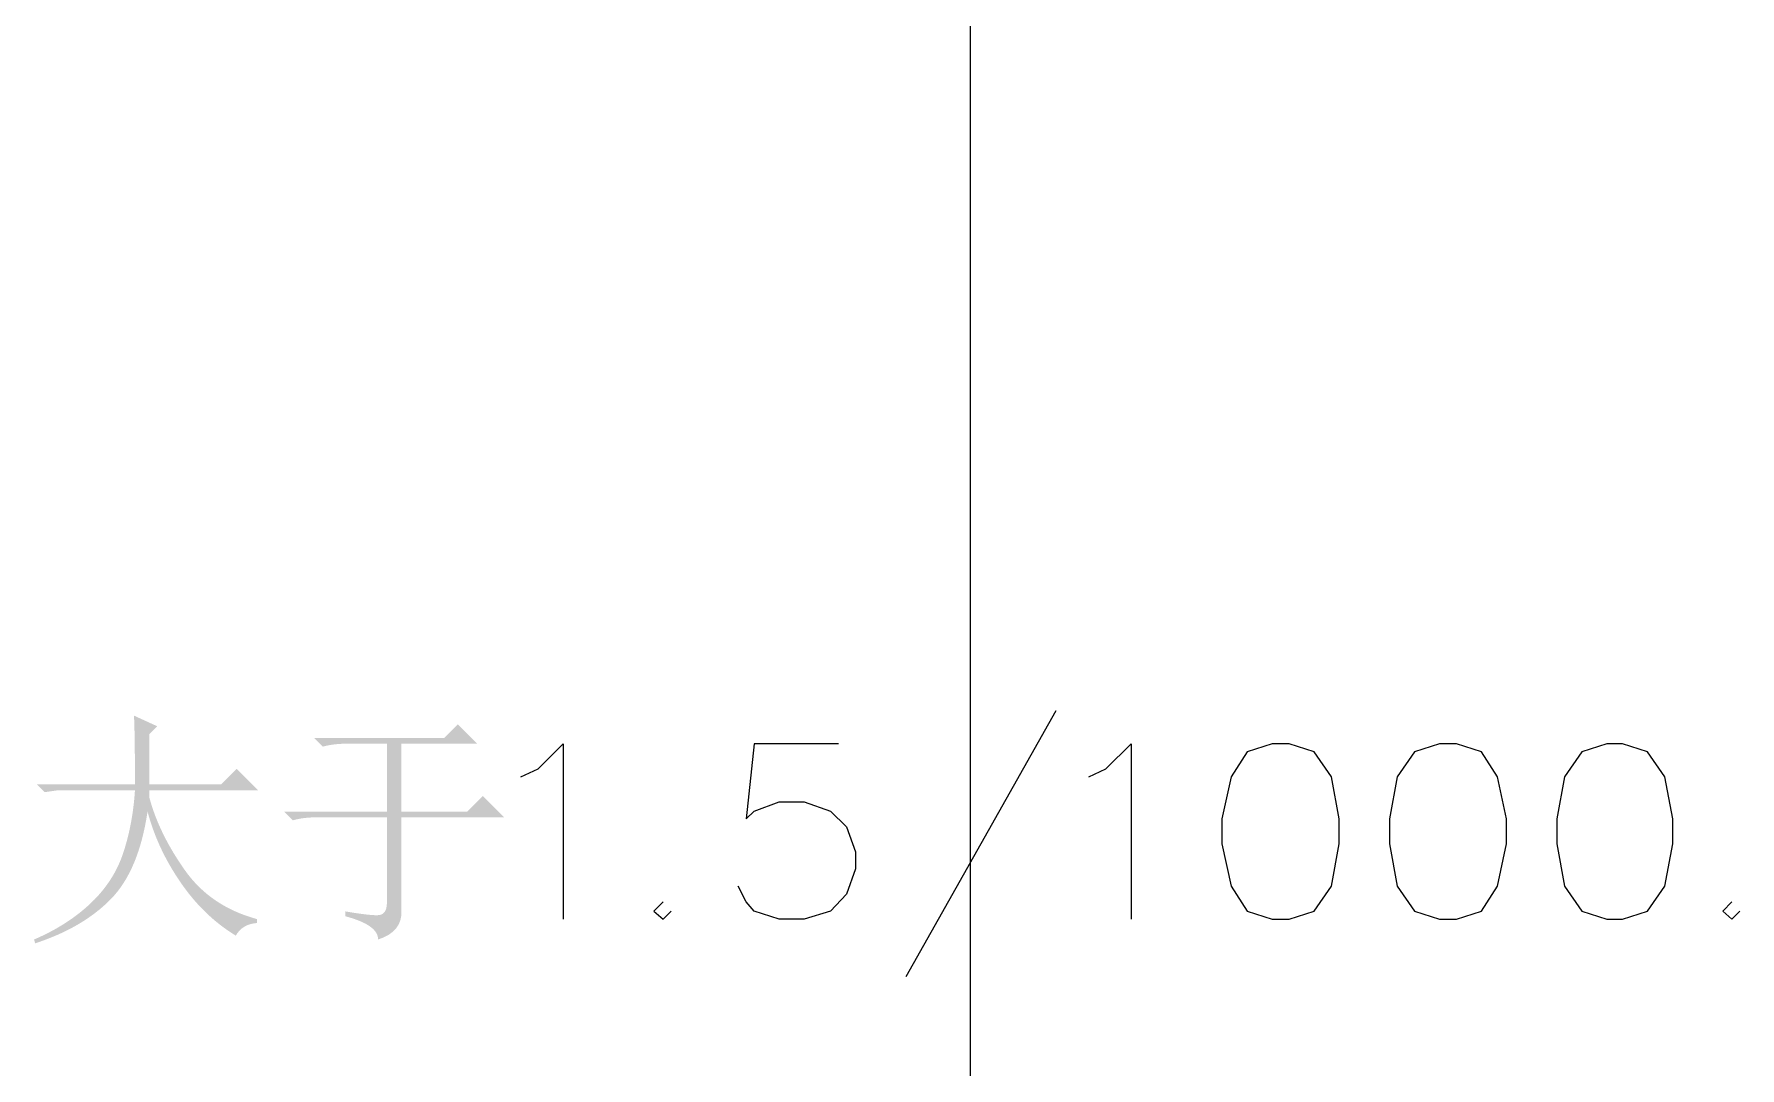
# Model space of a CAD drawing. Header units: millimetres. Extents: x 0 to 841, y 0 to 1189.
# Drawn here: x 558.6 to 613.4, y 144.7 to 177.9 of the extents above; entities that cross this region are included whole.
import ezdxf

# ---------------------------------------------------------------- set-up
doc = ezdxf.new("R2010")
doc.units = ezdxf.units.MM
doc.layers.add('C00-00-00', color=7, linetype='Continuous')
doc.layers.add('CBF-BF-BF', color=7, linetype='Continuous', true_color=0xbfbfbf)

msp = doc.modelspace()

# ---------------------------------------------------------------- hatches: boundary and pattern name
at = {"layer": 'C00-00-00'}
h = msp.add_hatch(color=256, dxfattribs=at)
edge = h.paths.add_edge_path(flags=0)
edge.add_spline(control_points=[(561.854508, 153.787925), (561.854508, 154.88815), (561.844035, 155.625125), (561.823089, 155.998849), (561.823089, 155.998849), (562.570536, 155.656545), (562.570536, 155.656545), (562.570536, 155.656545), (562.321387, 155.407395), (562.321387, 155.407395), (562.321387, 155.407395), (562.321387, 153.787925), (562.321387, 153.787925), (562.321387, 153.787925), (564.626018, 153.787925), (564.626018, 153.787925), (564.626018, 153.787925), (565.124317, 154.286223), (565.124317, 154.286223), (565.124317, 154.286223), (565.809477, 153.601063), (565.809477, 153.601063), (565.809477, 153.601063), (562.321387, 153.601063), (562.321387, 153.601063), (562.321387, 153.601063), (562.321387, 153.351914), (562.321387, 153.351914), (562.528644, 152.583519), (562.90788, 151.809613), (563.457993, 151.031297), (564.008106, 150.252981), (564.782012, 149.728775), (565.778609, 149.45868), (565.778609, 149.45868), (565.778609, 149.334105), (565.778609, 149.334105), (565.466621, 149.313159), (565.238418, 149.178111), (565.093449, 148.928962), (564.407737, 149.344578), (563.816283, 149.915637), (563.317984, 150.642139), (562.819686, 151.368641), (562.466357, 152.126562), (562.2591, 152.915902), (562.072238, 151.64921), (561.677568, 150.709387), (561.075641, 150.096987), (560.473714, 149.484036), (559.663978, 149.012196), (558.646435, 148.679813), (558.646435, 148.679813), (558.615567, 148.804387), (558.615567, 148.804387), (559.342069, 149.116375), (559.954469, 149.510494), (560.452767, 149.987847), (560.951066, 150.465199), (561.298883, 151.015863), (561.496218, 151.638736), (561.693553, 152.26161), (561.812615, 152.915351), (561.854508, 153.601063), (561.854508, 153.601063), (559.393883, 153.601063), (559.393883, 153.601063), (559.393883, 153.601063), (558.957871, 153.538775), (558.957871, 153.538775), (558.957871, 153.538775), (558.708722, 153.787925), (558.708722, 153.787925), (558.708722, 153.787925), (561.854508, 153.787925), (561.854508, 153.787925)], knot_values=[0, 0, 0, 0, 1, 1, 1, 2, 2, 2, 3, 3, 3, 4, 4, 4, 5, 5, 5, 6, 6, 6, 7, 7, 7, 8, 8, 8, 9, 9, 9, 10, 10, 10, 11, 11, 11, 12, 12, 12, 13, 13, 13, 14, 14, 14, 15, 15, 15, 16, 16, 16, 17, 17, 17, 18, 18, 18, 19, 19, 19, 20, 20, 20, 21, 21, 21, 22, 22, 22, 23, 23, 23, 24, 24, 24, 25, 25, 25, 25], degree=3, periodic=1)
h = msp.add_hatch(color=256, dxfattribs=at)
edge = h.paths.add_edge_path(flags=0)
edge.add_spline(control_points=[(568.609761, 149.707829), (569.087114, 149.624596), (569.429418, 149.583255), (569.637227, 149.583255), (569.844483, 149.583255), (569.948663, 149.718302), (569.948663, 149.988398), (569.948663, 149.988398), (569.948663, 152.72904), (569.948663, 152.72904), (569.948663, 152.72904), (567.675451, 152.72904), (567.675451, 152.72904), (567.405356, 152.72904), (567.156207, 152.697621), (566.928003, 152.635334), (566.928003, 152.635334), (566.647435, 152.915902), (566.647435, 152.915902), (566.647435, 152.915902), (569.948663, 152.915902), (569.948663, 152.915902), (569.948663, 152.915902), (569.948663, 155.095959), (569.948663, 155.095959), (569.948663, 155.095959), (568.640629, 155.095959), (568.640629, 155.095959), (568.370534, 155.095959), (568.121385, 155.064539), (567.893181, 155.002252), (567.893181, 155.002252), (567.613164, 155.282821), (567.613164, 155.282821), (567.613164, 155.282821), (571.786415, 155.282821), (571.786415, 155.282821), (571.786415, 155.282821), (572.222426, 155.718832), (572.222426, 155.718832), (572.222426, 155.718832), (572.845299, 155.095959), (572.845299, 155.095959), (572.845299, 155.095959), (570.416094, 155.095959), (570.416094, 155.095959), (570.416094, 155.095959), (570.416094, 152.915902), (570.416094, 152.915902), (570.416094, 152.915902), (572.533863, 152.915902), (572.533863, 152.915902), (572.533863, 152.915902), (573.032161, 153.414201), (573.032161, 153.414201), (573.032161, 153.414201), (573.717322, 152.72904), (573.717322, 152.72904), (573.717322, 152.72904), (570.416094, 152.72904), (570.416094, 152.72904), (570.416094, 152.72904), (570.416094, 149.739249), (570.416094, 149.739249), (570.436489, 149.282291), (570.187339, 148.970854), (569.668646, 148.804387), (569.668646, 149.116375), (569.315317, 149.365525), (568.609761, 149.552387), (568.609761, 149.552387), (568.609761, 149.707829), (568.609761, 149.707829)], knot_values=[0, 0, 0, 0, 1, 1, 1, 2, 2, 2, 3, 3, 3, 4, 4, 4, 5, 5, 5, 6, 6, 6, 7, 7, 7, 8, 8, 8, 9, 9, 9, 10, 10, 10, 11, 11, 11, 12, 12, 12, 13, 13, 13, 14, 14, 14, 15, 15, 15, 16, 16, 16, 17, 17, 17, 18, 18, 18, 19, 19, 19, 20, 20, 20, 21, 21, 21, 22, 22, 22, 23, 23, 23, 24, 24, 24, 24], degree=3, periodic=1)

# ---------------------------------------------------------------- linework, layer by layer
at = {"layer": 'C00-00-00', "lineweight": 25}
for points in [[(591.439, 156.150028), (586.613, 147.598694)], [(574.251667, 154.033361), (574.802, 154.287361), (575.606333, 155.091694), (575.606333, 149.461361)], [(584.454, 155.091694), (581.744667, 155.091694), (581.490667, 152.678694), (581.744667, 152.932694), (582.549, 153.229028), (583.353333, 153.229028), (584.2, 152.932694), (584.708, 152.424694), (585.004333, 151.620361), (585.004333, 151.070028), (584.708, 150.265694), (584.2, 149.715361), (583.353333, 149.461361), (582.549, 149.461361), (581.744667, 149.715361), (581.490667, 150.011694), (581.236667, 150.519694)], [(592.497333, 154.033361), (593.047667, 154.287361), (593.852, 155.091694), (593.852, 149.461361)], [(578.823667, 150.011694), (578.527333, 149.715361), (578.823667, 149.461361), (579.077667, 149.715361)], [(613.156, 150.011694), (612.859667, 149.715361), (613.156, 149.461361), (613.41, 149.715361)]]:
    msp.add_lwpolyline(points, dxfattribs=at)
for points in [[(598.381667, 155.091694), (597.577333, 154.837694), (597.069333, 154.033361), (596.773, 152.678694), (596.773, 151.874361), (597.069333, 150.519694), (597.577333, 149.715361), (598.381667, 149.461361), (598.932, 149.461361), (599.736333, 149.715361), (600.286667, 150.519694), (600.540667, 151.874361), (600.540667, 152.678694), (600.286667, 154.033361), (599.736333, 154.837694), (598.932, 155.091694)], [(603.758, 155.091694), (602.953667, 154.837694), (602.403333, 154.033361), (602.149333, 152.678694), (602.149333, 151.874361), (602.403333, 150.519694), (602.953667, 149.715361), (603.758, 149.461361), (604.308333, 149.461361), (605.112667, 149.715361), (605.620667, 150.519694), (605.917, 151.874361), (605.917, 152.678694), (605.620667, 154.033361), (605.112667, 154.837694), (604.308333, 155.091694)], [(609.134333, 155.091694), (608.33, 154.837694), (607.779667, 154.033361), (607.525667, 152.678694), (607.525667, 151.874361), (607.779667, 150.519694), (608.33, 149.715361), (609.134333, 149.461361), (609.642333, 149.461361), (610.446667, 149.715361), (610.997, 150.519694), (611.251, 151.874361), (611.251, 152.678694), (610.997, 154.033361), (610.446667, 154.837694), (609.642333, 155.091694)]]:
    msp.add_lwpolyline(points, close=True, dxfattribs=at)
at = {"layer": 'CBF-BF-BF', "lineweight": 9}
msp.add_lwpolyline([(588.700001, 0), (588.700001, 1189.000035)], dxfattribs=at)

doc.saveas('drawing.dxf')
